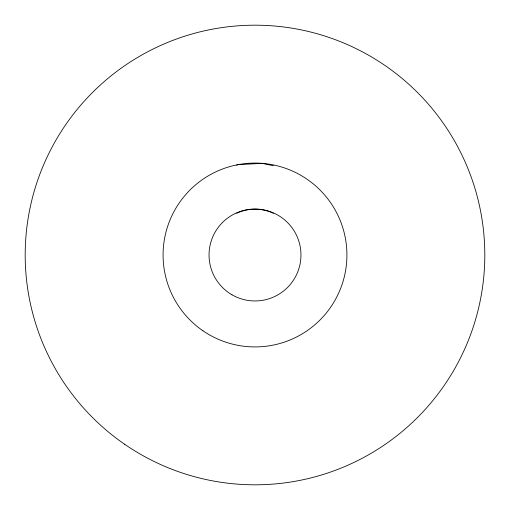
<?xml version="1.0" encoding="UTF-8"?>
<svg xmlns="http://www.w3.org/2000/svg" width="510" height="510" viewBox="0 0 510 510"><rect width="100%" height="100%" fill="white"/><g stroke="black" fill="none" stroke-linecap="round" stroke-linejoin="round"><path stroke-width="0.76" d="M236.64 213.282C248.007 207.831 261.993 207.831 273.36 213.282M236.64 165.144L238.291 164.609L262.255 163.366L273.36 165.731M124.746 444.331A229.806 229.806 0 0 0 484.092 273.143A229.806 229.806 0 0 0 156.162 47.532A229.806 229.806 0 0 0 124.746 444.331M202.897 330.729A91.921 91.921 0 0 0 346.634 262.255A91.921 91.921 0 0 0 215.469 172.01A91.921 91.921 0 0 0 202.897 330.729M232.018 294.805A45.964 45.964 0 0 0 300.964 255A45.964 45.964 0 0 0 232.018 215.194A45.964 45.964 0 0 0 232.018 294.805"/></g></svg>
